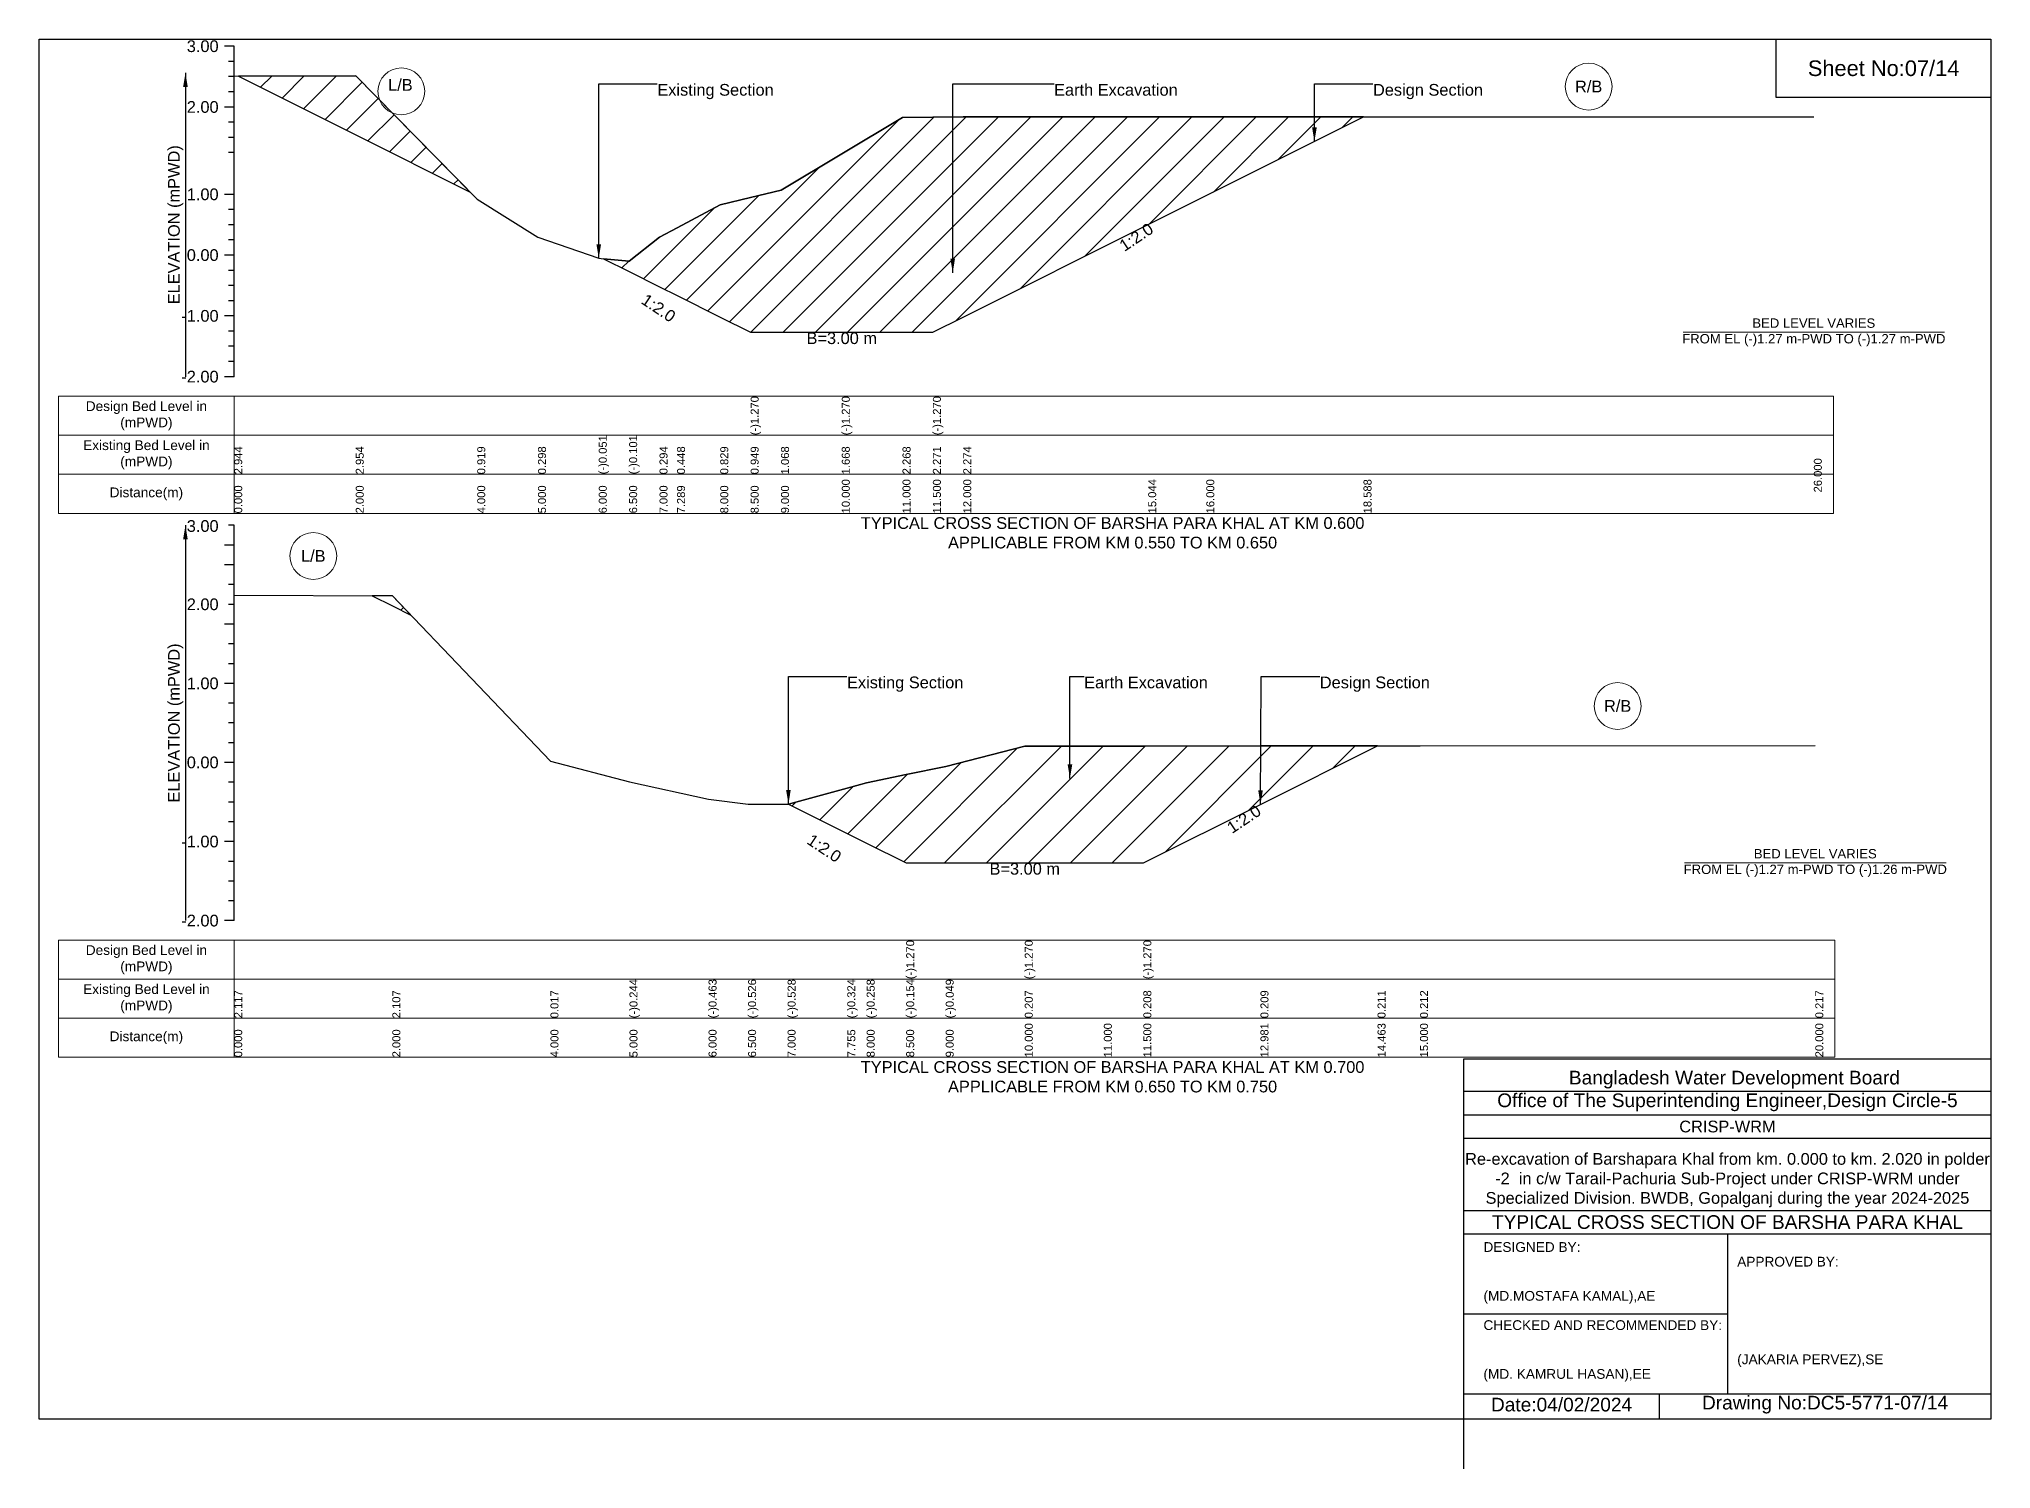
# Model space of a CAD drawing. Header units: inches. Extents: x 91000 to 248000, y -12937 to 0.
# Drawn here: x 160000 to 168000, y -5859 to 0 of the extents above; entities that cross this region are included whole.
import ezdxf

# ---------------------------------------------------------------- set-up
doc = ezdxf.new("R2010")
doc.units = ezdxf.units.IN
doc.header["$LTSCALE"] = 7
doc.header["$MEASUREMENT"] = 0
for name, color, linetype, lineweight in [('Cross section Data Border', 7, 'Continuous', 9), ('Cross Section Labels', 7, 'Continuous', 9), ('Existing_Bed_Level for Xsection', 7, 'Continuous', 25)]:
    doc.layers.add(name, color=color, linetype=linetype, lineweight=lineweight)
doc.styles.get("Standard").update_dxf_attribs({"font": 'arial.ttf'})
doc.dimstyles.get("Standard").update_dxf_attribs({"dimtxt": 0.18, "dimasz": 0.18, "dimexe": 0.18, "dimexo": 0.0625, "dimgap": 0.09, "dimtad": 0, "dimtih": 1, "dimtoh": 1, "dimdec": 4, "dimzin": 0, "dimdsep": 46, "dimtxsty": 'Standard', "dimcen": 0.09, "dimadec": 0, "dimazin": 0, "dimtfac": 1, "dimtdec": 4, "dimtofl": 0, "dimtmove": 0, "dimatfit": 3, "dimfxl": 1, "dimtolj": 1, "dimtzin": 0, "dimarcsym": 0})
pattern_1 = [(45, (0, -71.67), (-85.91347, 85.91347), [])]

msp = doc.modelspace()

# ---------------------------------------------------------------- hatches: boundary and pattern name
at = {"layer": 'Existing_Bed_Level for Xsection'}
h = msp.add_hatch(dxfattribs=at)
h.set_pattern_fill('ANSI31', color=256, scale=747, style=0)
h.set_pattern_definition([(45, (0, 394.23), (-66.026096, 66.026096), [])])
h.paths.add_polyline_path([(160817.8, -152.5), (161298, -392.6), (161766.6, -626.9), (161298, -150.1)])
h = msp.add_hatch(dxfattribs=at)
h.set_pattern_fill('ANSI31', color=256, scale=747, style=0)
h.set_pattern_definition([(45, (0, 285.245), (-66.026096, 66.026096), [])])
h.paths.add_polyline_path([(162313.3, -900.2), (162418.5, -952.8), (162543, -1015.1), (162614.9, -1051), (162792, -1139.6), (162916.5, -1201.8), (163041, -1201.8), (163290, -1201.8), (163539, -1201.8), (163663.5, -1201.8), (163788, -1139.6), (164546, -760.6), (164784, -641.6), (165428.4, -319.4), (164784, -319.4), (164546, -319.4), (163788, -319.4), (163663.5, -320.1), (163539, -320.9), (163290, -470.3), (163041, -619.7), (162916.5, -649.4), (162792, -679.2), (162614.9, -773.9), (162543, -812.4), (162418.5, -910.8)])
h = msp.add_hatch(dxfattribs=at)
h.set_pattern_fill('ANSI31', color=256, scale=972, style=0)
h.set_pattern_definition(pattern_1)
h.paths.add_polyline_path([(161364.9, -2281.5), (161448, -2323.1), (161523.5, -2360.8), (161448, -2281.9)])
h = msp.add_hatch(dxfattribs=at)
h.set_pattern_fill('ANSI31', color=256, scale=972, style=0)
h.set_pattern_definition(pattern_1)
h.paths.add_polyline_path([(163071.4, -3134.8), (163312.7, -3255.4), (163392, -3295.1), (163554, -3376.1), (163716, -3376.1), (164040, -3376.1), (164364, -3376.1), (164526, -3376.1), (165006, -3136.1), (165485.9, -2896.1), (165006, -2896.7), (164526, -2897.3), (164364, -2897.5), (164040, -2897.5), (163716, -2980.5), (163554, -3014.3), (163392, -3048.2), (163312.7, -3069.6)])

# ---------------------------------------------------------------- linework, layer by layer
for points in [[(160000, 0), (168000, 0), (168000, -5656), (160000, -5656)], [(167120, 0), (168000, 0), (168000, -240), (167120, -240)]]:
    msp.add_lwpolyline(points, close=True)
for points in [[(165840, -5859.4), (165840, -4179.4), (168000, -4179.4)], [(165840, -4311.9), (168000, -4311.9)], [(165840, -4408.3), (168000, -4408.3)], [(165840, -4504), (168000, -4504)], [(165840, -4800), (168000, -4800)], [(165840, -4896), (168000, -4896)], [(166920, -4896), (166920, -5552)], [(165840, -5224), (166920, -5224)], [(165840, -5552), (168000, -5552)], [(166640, -5552), (166640, -5656)]]:
    msp.add_lwpolyline(points)
at = {"layer": 'Cross section Data Border'}
for points in [[(160080, -1463.6), (167354, -1463.6), (167354, -1943.6), (160080, -1943.6)], [(160080, -3692.6), (167360, -3692.6), (167360, -4172.6), (160080, -4172.6)]]:
    msp.add_lwpolyline(points, close=True, dxfattribs=at)
for points in [[(160800, -1463.6), (160800, -1943.6)], [(160080, -1623.6), (167354, -1623.6)], [(160080, -1783.6), (167354, -1783.6)], [(160800, -3692.6), (160800, -4172.6)], [(160080, -3852.6), (167360, -3852.6)], [(160080, -4012.6), (167360, -4012.6)]]:
    msp.add_lwpolyline(points, dxfattribs=at)
at = {"layer": 'Cross Section Labels'}
for points in [[(166738.2, -1201.8), (167809.8, -1201.8)], [(166744.2, -3376.1), (167815.8, -3376.1)]]:
    msp.add_lwpolyline(points, dxfattribs=at)
for centre in [(161485, -214.2), (166351.2, -194.9), (161124, -2118.3), (166470, -2733.1)]:
    msp.add_circle(centre, 96, dxfattribs=at)
at = {"layer": 'Existing_Bed_Level for Xsection'}
for points in [[(160800, -29.6), (160760, -29.6)], [(160800, -1383.6), (160800, -1134.6), (160800, -885.6), (160800, -636.6), (160800, -387.6), (160800, -29.6)], [(160800, -91.9), (160776, -91.9)], [(160800, -154.1), (160776, -154.1)], [(160800, -152.5), (161298, -150.1), (161796, -656.8), (162045, -811.4), (162294, -898.3), (162313.3, -900.2), (162418.5, -910.8), (162543, -812.4), (162614.9, -773.9), (162792, -679.2), (162916.5, -649.4), (162916.5, -649.4), (163041, -619.7), (163290, -470.3), (163290, -470.3), (163539, -320.9), (163663.5, -320.1), (163663.5, -320.1), (163788, -319.4), (164546, -319.4), (164784, -319.4), (165428.4, -319.4), (167274, -319.4)], [(160800, -216.4), (160776, -216.4)], [(160800, -278.6), (160760, -278.6)], [(160800, -340.9), (160776, -340.9)], [(160800, -403.1), (160776, -403.1)], [(160800, -465.4), (160776, -465.4)], [(160800, -636.6), (160760, -636.6)], [(160800, -698.9), (160776, -698.9)], [(160800, -761.1), (160776, -761.1)], [(160800, -823.4), (160776, -823.4)], [(160800, -885.6), (160760, -885.6)], [(160800, -947.9), (160776, -947.9)], [(160800, -1010.1), (160776, -1010.1)], [(160800, -1072.4), (160776, -1072.4)], [(160800, -1134.6), (160760, -1134.6)], [(160800, -1196.9), (160776, -1196.9)], [(160800, -1259.1), (160776, -1259.1)], [(160800, -1321.4), (160776, -1321.4)], [(160800, -1383.6), (160760, -1383.6)], [(160800, -1992.6), (160776, -1992.6)], [(160800, -3612.6), (160800, -3288.6), (160800, -2964.6), (160800, -2640.6), (160800, -2316.6), (160800, -1992.6)], [(160800, -2073.6), (160760, -2073.6)], [(160800, -2154.6), (160760, -2154.6)], [(160800, -2235.6), (160776, -2235.6)], [(160800, -2316.6), (160776, -2316.6)], [(160800, -2278.7), (161448, -2281.9), (162096, -2959.1), (162420, -3043.7), (162744, -3114.6), (162906, -3135), (163068, -3135.7), (163071.4, -3134.8), (163312.7, -3069.6), (163392, -3048.2), (163554, -3014.3), (163554, -3014.3), (163716, -2980.5), (164040, -2897.5), (164040, -2897.5), (164364, -2897.5), (164526, -2897.3), (164526, -2897.3), (165006, -2896.7), (165485.9, -2896.1), (165660, -2895.9), (167280, -2894.3)], [(160800, -2397.6), (160760, -2397.6)], [(160800, -2478.6), (160776, -2478.6)], [(160800, -2559.6), (160776, -2559.6)], [(160800, -2559.6), (160776, -2559.6)], [(160800, -2640.6), (160760, -2640.6)], [(160800, -2721.6), (160776, -2721.6)], [(160800, -2802.6), (160776, -2802.6)], [(160800, -2883.6), (160776, -2883.6)], [(160800, -2964.6), (160760, -2964.6)], [(160800, -3045.6), (160776, -3045.6)], [(160800, -3126.6), (160776, -3126.6)], [(160800, -3207.6), (160776, -3207.6)], [(160800, -3288.6), (160760, -3288.6)], [(160800, -3369.6), (160776, -3369.6)], [(160800, -3450.6), (160776, -3450.6)], [(160800, -3531.6), (160776, -3531.6)], [(160800, -3612.6), (160760, -3612.6)]]:
    msp.add_lwpolyline(points, dxfattribs=at)
for points in [[(160817.8, -152.5), (161298, -392.6), (161766.6, -626.9), (161298, -150.1)], [(162313.3, -900.2), (162418.5, -952.8), (162543, -1015.1), (162614.9, -1051), (162792, -1139.6), (162916.5, -1201.8), (162916.5, -1201.8), (163041, -1201.8), (163290, -1201.8), (163290, -1201.8), (163539, -1201.8), (163663.5, -1201.8), (163663.5, -1201.8), (163788, -1139.6), (164546, -760.6), (164784, -641.6), (165428.4, -319.4), (164784, -319.4), (164546, -319.4), (163788, -319.4), (163663.5, -320.1), (163663.5, -320.1), (163539, -320.9), (163290, -470.3), (163290, -470.3), (163041, -619.7), (162916.5, -649.4), (162916.5, -649.4), (162792, -679.2), (162614.9, -773.9), (162543, -812.4), (162418.5, -910.8)], [(161364.9, -2281.5), (161448, -2323.1), (161523.5, -2360.8), (161448, -2281.9)], [(163071.4, -3134.8), (163312.7, -3255.4), (163392, -3295.1), (163554, -3376.1), (163554, -3376.1), (163716, -3376.1), (164040, -3376.1), (164040, -3376.1), (164364, -3376.1), (164526, -3376.1), (164526, -3376.1), (165006, -3136.1), (165485.9, -2896.1), (165485.9, -2896.1), (165485.9, -2896.1), (165006, -2896.7), (164526, -2897.3), (164526, -2897.3), (164364, -2897.5), (164040, -2897.5), (164040, -2897.5), (163716, -2980.5), (163554, -3014.3), (163554, -3014.3), (163392, -3048.2), (163312.7, -3069.6)]]:
    msp.add_lwpolyline(points, close=True, dxfattribs=at)

# ---------------------------------------------------------------- texts
at = {"attachment_point": 5}
for s, insert, char_height in [('Sheet No:07/14', (167560, -120), 64), ('Bangladesh Water Development Board', (166948.5, -4264.1), 56), ('Office of The Superintending Engineer,Design Circle-5', (166920, -4357.2), 56)]:
    msp.add_mtext(s, dxfattribs=dict(at, insert=insert, char_height=char_height))
for s, insert, char_height, width, attachment_point in [('CRISP-WRM', (166920, -4456.5), 48, 2240, 5), ('Re-excavation of Barshapara Khal from km. 0.000 to km. 2.020 in polder -2  in c/w Tarail-Pachuria Sub-Project under CRISP-WRM under Specialized Division. BWDB, Gopalganj during the year 2024-2025', (166920, -4676), 48, 2160, 5), ('TYPICAL CROSS SECTION OF BARSHA PARA KHAL', (166920, -4848), 56, 2240, 5), ('DESIGNED BY:^J^J^J(MD.MOSTAFA KAMAL),AE', (165920, -5056), 40, 1120, 4), ('APPROVED BY:^J^J^J^J^J^J(JAKARIA PERVEZ),SE', (166960, -5216), 40, 1120, 4), ('CHECKED AND RECOMMENDED BY:^J^J^J(MD. KAMRUL HASAN),EE', (165920, -5376), 40, 1120, 4), ('Date:04/02/2024', (166240, -5596), 56, 1120, 5), ('Drawing No:DC5-5771-07/14', (167320, -5596), 56, 1760, 5)]:
    msp.add_mtext(s, dxfattribs=dict(insert=insert, char_height=char_height, width=width, attachment_point=attachment_point))
at = {"layer": 'Cross section Data Border', "char_height": 40, "width": 640, "attachment_point": 5}
for s, insert in [('Design Bed Level in (mPWD)', (160440, -1543.6)), ('Existing Bed Level in (mPWD)', (160440, -1703.6)), ('Distance(m)', (160440, -1863.6)), ('Design Bed Level in (mPWD)', (160440, -3772.6)), ('Existing Bed Level in (mPWD)', (160440, -3932.6)), ('Distance(m)', (160440, -4092.6))]:
    msp.add_mtext(s, dxfattribs=dict(at, insert=insert))
at = {"layer": 'Cross Section Labels'}
for s, insert, char_height, attachment_point in [('L/B', (161481.1, -188.3), 48, 5), ('Existing Section', (162534, -184.1), 48, 1), ('Earth Excavation', (164160.1, -184.1), 48, 1), ('Design Section', (165467.2, -184.1), 48, 1), ('R/B', (166351.2, -194.9), 48, 5), ('BED LEVEL VARIES ^JFROM EL (-)1.27 m-PWD TO (-)1.27 m-PWD', (167274, -1201.8), 38.4, 5), ('B=3.00 m', (163290, -1201.8), 48, 2), ('TYPICAL CROSS SECTION OF BARSHA PARA KHAL AT KM 0.600^JAPPLICABLE FROM KM 0.550 TO KM 0.650', (164400, -2023.6), 48, 5), ('L/B', (161124, -2118.3), 48, 5), ('Existing Section', (163311.4, -2612.3), 48, 1), ('Earth Excavation', (164283.4, -2612.3), 48, 1), ('Design Section', (165249.3, -2612.3), 48, 1), ('R/B', (166470, -2733.1), 48, 5), ('BED LEVEL VARIES ^JFROM EL (-)1.27 m-PWD TO (-)1.26 m-PWD', (167280, -3376.1), 38.4, 5), ('B=3.00 m', (164040, -3376.1), 48, 2), ('TYPICAL CROSS SECTION OF BARSHA PARA KHAL AT KM 0.700^JAPPLICABLE FROM KM 0.650 TO KM 0.750', (164400, -4252.6), 48, 5)]:
    msp.add_mtext(s, dxfattribs=dict(at, insert=insert, char_height=char_height, attachment_point=attachment_point))
at = {"layer": 'Cross Section Labels', "char_height": 48, "attachment_point": 2}
for insert, rotation in [((164483.7, -791.7), 33.69007), ((162552.6, -1082.2), 326.30993), ((164925, -3176.6), 33.69007), ((163231.7, -3295.9), 326.30993)]:
    msp.add_mtext('1:2.0', dxfattribs=dict(at, insert=insert, rotation=rotation))
at = {"layer": 'Existing_Bed_Level for Xsection', "char_height": 48, "attachment_point": 6}
for s, insert in [('3.00', (160736, -29.6)), ('2.00', (160736, -278.6)), ('1.00', (160736, -636.6)), ('0.00', (160736, -885.6)), ('-1.00', (160736, -1134.6)), ('-2.00', (160736, -1383.6)), ('3.00', (160736, -1995.7)), ('2.00', (160736, -2316.6)), ('1.00', (160736, -2640.6)), ('0.00', (160736, -2964.6)), ('-1.00', (160736, -3288.6)), ('-2.00', (160736, -3612.6))]:
    msp.add_mtext(s, dxfattribs=dict(at, insert=insert))
at = {"layer": 'Existing_Bed_Level for Xsection', "rotation": 90}
for s, insert, char_height, attachment_point in [('ELEVATION (mPWD)', (160560, -761.1), 48, 5), ('(-)1.270', (162916.5, -1623.6), 32.8, 1), ('(-)1.270', (163290, -1623.6), 32.8, 1), ('(-)1.270', (163663.5, -1623.6), 32.8, 1), ('2.944', (160800, -1783.6), 32.8, 1), ('2.954', (161298, -1783.6), 32.8, 1), ('0.919', (161796, -1783.6), 32.8, 1), ('0.298', (162045, -1783.6), 32.8, 1), ('(-)0.051', (162294, -1783.6), 32.8, 1), ('(-)0.101', (162418.5, -1783.6), 32.8, 1), ('0.294', (162543, -1783.6), 32.8, 1), ('0.448', (162614.9, -1783.6), 32.8, 1), ('0.829', (162792, -1783.6), 32.8, 1), ('0.949', (162916.5, -1783.6), 32.8, 1), ('1.068', (163041, -1783.6), 32.8, 1), ('1.668', (163290, -1783.6), 32.8, 1), ('2.268', (163539, -1783.6), 32.8, 1), ('2.271', (163663.5, -1783.6), 32.8, 1), ('2.274', (163788, -1783.6), 32.8, 1), ('26.000', (167274, -1857.8), 32.8, 1), ('0.000', (160800, -1943.6), 32.8, 1), ('2.000', (161298, -1943.6), 32.8, 1), ('4.000', (161796, -1943.6), 32.8, 1), ('5.000', (162045, -1943.6), 32.8, 1), ('6.000', (162294, -1943.6), 32.8, 1), ('6.500', (162418.5, -1943.6), 32.8, 1), ('7.000', (162543, -1943.6), 32.8, 1), ('7.289', (162614.9, -1943.6), 32.8, 1), ('8.000', (162792, -1943.6), 32.8, 1), ('8.500', (162916.5, -1943.6), 32.8, 1), ('9.000', (163041, -1943.6), 32.8, 1), ('10.000', (163290, -1943.6), 32.8, 1), ('11.000', (163539, -1943.6), 32.8, 1), ('11.500', (163663.5, -1943.6), 32.8, 1), ('12.000', (163788, -1943.6), 32.8, 1), ('15.044', (164546, -1943.6), 32.8, 1), ('16.000', (164784, -1943.6), 32.8, 1), ('18.588', (165428.4, -1943.6), 32.8, 1), ('ELEVATION (mPWD)', (160560, -2802.6), 48, 5), ('(-)1.270', (163554, -3852.6), 32.8, 1), ('(-)1.270', (164040, -3852.6), 32.8, 1), ('(-)1.270', (164526, -3852.6), 32.8, 1), ('2.117', (160800, -4012.6), 32.8, 1), ('2.107', (161448, -4012.6), 32.8, 1), ('0.017', (162096, -4012.6), 32.8, 1), ('(-)0.244', (162420, -4012.6), 32.8, 1), ('(-)0.463', (162744, -4012.6), 32.8, 1), ('(-)0.526', (162906, -4012.6), 32.8, 1), ('(-)0.528', (163068, -4012.6), 32.8, 1), ('(-)0.324', (163312.7, -4012.6), 32.8, 1), ('(-)0.258', (163392, -4012.6), 32.8, 1), ('(-)0.154', (163554, -4012.6), 32.8, 1), ('(-)0.049', (163716, -4012.6), 32.8, 1), ('0.207', (164040, -4012.6), 32.8, 1), ('0.208', (164526, -4012.6), 32.8, 1), ('0.209', (165006, -4012.6), 32.8, 1), ('0.211', (165485.9, -4012.6), 32.8, 1), ('0.212', (165660, -4012.6), 32.8, 1), ('0.217', (167280, -4012.6), 32.8, 1), ('0.000', (160800, -4172.6), 32.8, 1), ('2.000', (161448, -4172.6), 32.8, 1), ('4.000', (162096, -4172.6), 32.8, 1), ('5.000', (162420, -4172.6), 32.8, 1), ('6.000', (162744, -4172.6), 32.8, 1), ('6.500', (162906, -4172.6), 32.8, 1), ('7.000', (163068, -4172.6), 32.8, 1), ('7.755', (163312.7, -4172.6), 32.8, 1), ('8.000', (163392, -4172.6), 32.8, 1), ('8.500', (163554, -4172.6), 32.8, 1), ('9.000', (163716, -4172.6), 32.8, 1), ('10.000', (164040, -4172.6), 32.8, 1), ('11.000', (164364, -4172.6), 32.8, 1), ('11.500', (164526, -4172.6), 32.8, 1), ('12.981', (165006, -4172.6), 32.8, 1), ('14.463', (165485.9, -4172.6), 32.8, 1), ('15.000', (165660, -4172.6), 32.8, 1), ('20.000', (167280, -4172.6), 32.8, 1)]:
    msp.add_mtext(s, dxfattribs=dict(at, insert=insert, char_height=char_height, attachment_point=attachment_point))

# ---------------------------------------------------------------- leaders
at = {"layer": 'Cross Section Labels', "annotation_type": 0, "has_hookline": 1, "hookline_direction": 0}
for points, text_width in [([(162294, -898.3), (162294, -184.1), (162533.9, -184.1)], 467.2), ([(163744.7, -957.5), (163744.7, -184.1), (164160, -184.1)], 497), ([(165227.2, -420), (165227.2, -184.1), (165467.1, -184.1)], 441.2), ([(163071.4, -3134.8), (163071.4, -2612.3), (163311.3, -2612.3)], 467.2), ([(164225.2, -3030.2), (164225.2, -2612.3), (164283.3, -2612.3)], 497), ([(165006, -3136.1), (165009.3, -2612.3), (165249.2, -2612.3)], 441.2)]:
    msp.add_leader(points, dimstyle='Standard', override={"dimasz": 57.6}, dxfattribs=dict(at, text_width=text_width))
at = {"layer": 'Existing_Bed_Level for Xsection'}
for points in [[(160600, -138.6), (160600, -1383.6)], [(160600, -1992.6), (160600, -3612.6)]]:
    msp.add_leader(points, dimstyle='Standard', override={"dimasz": 57.6}, dxfattribs=at)

doc.saveas('drawing.dxf')
